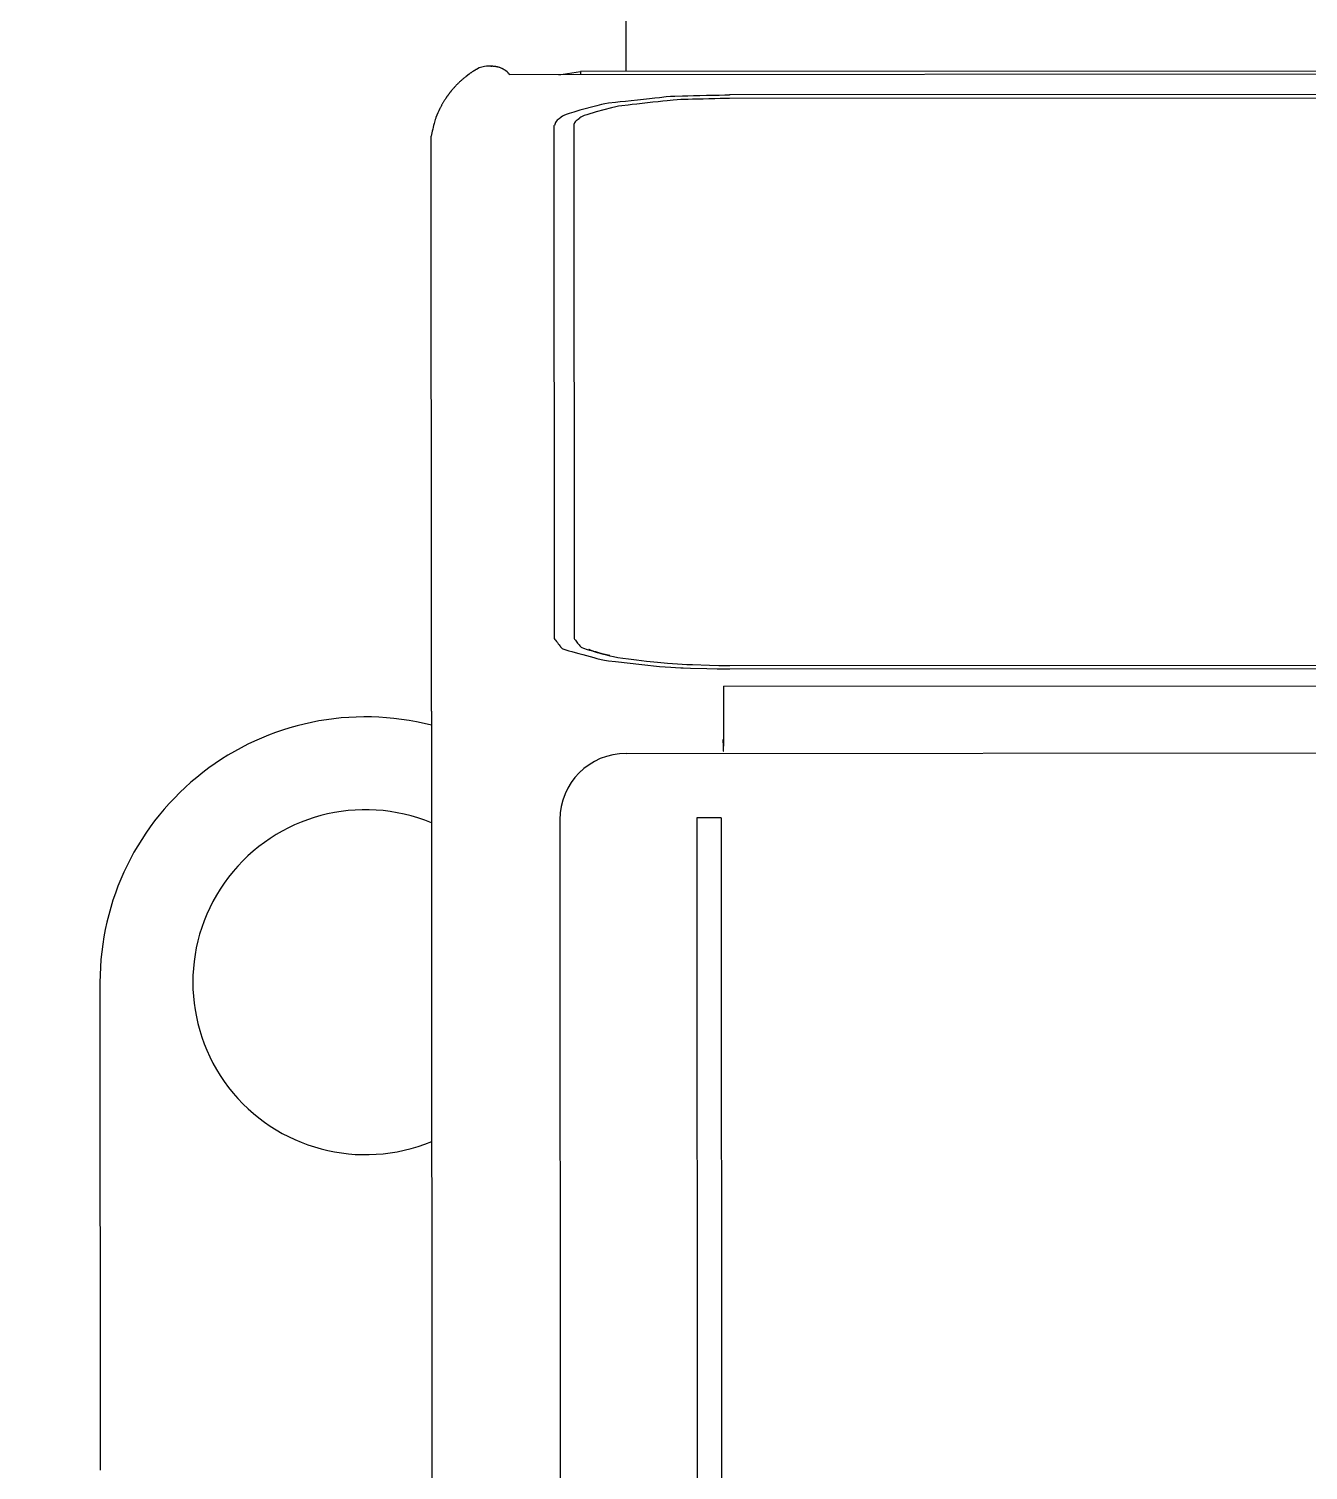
# Model space of a CAD drawing. Header units: millimetres. Extents: x -2078669 to -1085629, y -5987148 to 310365.
# Drawn here: x -1675435 to -1674857, y -651754 to -651102 of the extents above; entities that cross this region are included whole.
import ezdxf

# ---------------------------------------------------------------- set-up
doc = ezdxf.new("R2010")
doc.units = ezdxf.units.MM
doc.header["$LTSCALE"] = 500
doc.layers.add('D-BYP-STR8', color=5, linetype='Continuous', lineweight=25)
doc.layers.add('D-BYP-STRB', color=5, linetype='Continuous', lineweight=25)

msp = doc.modelspace()

# ---------------------------------------------------------------- linework, layer by layer
at = {"layer": 'D-BYP-STR8'}
msp.add_circle((-1675490.1, -653805.36), 16000, dxfattribs=at)
at = {"layer": 'D-BYP-STRB', "linetype": 'Continuous'}
for p, q in [((-1675165.66, -650784.93), (-1675165.47, -651121.23)), ((-1675237.1, -651123.05), (-1675237.69, -651123.51)), ((-1675237, -651122.98), (-1675237.1, -651123.05)), ((-1675236.92, -651122.92), (-1675237, -651122.98)), ((-1675236.31, -651122.47), (-1675236.92, -651122.92)), ((-1675236.14, -651122.35), (-1675236.31, -651122.47)), ((-1675235.96, -651122.22), (-1675236.14, -651122.35)), ((-1675235.76, -651122.08), (-1675235.96, -651122.22)), ((-1675235.56, -651121.95), (-1675235.76, -651122.08)), ((-1675235.37, -651121.81), (-1675235.56, -651121.95)), ((-1675235.19, -651121.69), (-1675235.37, -651121.81)), ((-1675235.03, -651121.58), (-1675235.19, -651121.69)), ((-1675234.89, -651121.49), (-1675235.03, -651121.58)), ((-1675234.62, -651121.31), (-1675234.89, -651121.49)), ((-1675234.61, -651121.3), (-1675234.62, -651121.31)), ((-1675234.42, -651121.18), (-1675234.61, -651121.3)), ((-1675234.32, -651121.12), (-1675234.42, -651121.18)), ((-1675234.28, -651121.09), (-1675234.32, -651121.12)), ((-1675234.24, -651121.07), (-1675234.28, -651121.09)), ((-1675234.21, -651121.04), (-1675234.24, -651121.07)), ((-1675234.17, -651121.02), (-1675234.21, -651121.04)), ((-1675234.14, -651121), (-1675234.17, -651121.02)), ((-1675234.1, -651120.98), (-1675234.14, -651121)), ((-1675234.07, -651120.96), (-1675234.1, -651120.98)), ((-1675234.03, -651120.93), (-1675234.07, -651120.96)), ((-1675233.99, -651120.91), (-1675234.03, -651120.93)), ((-1675233.95, -651120.88), (-1675233.99, -651120.91)), ((-1675233.91, -651120.86), (-1675233.95, -651120.88)), ((-1675233.87, -651120.84), (-1675233.91, -651120.86)), ((-1675233.84, -651120.81), (-1675233.87, -651120.84)), ((-1675233.8, -651120.79), (-1675233.84, -651120.81)), ((-1675233.77, -651120.77), (-1675233.8, -651120.79)), ((-1675233.74, -651120.75), (-1675233.77, -651120.77)), ((-1675233.63, -651120.69), (-1675233.74, -651120.75)), ((-1675233.62, -651120.68), (-1675233.63, -651120.69)), ((-1675233.58, -651120.65), (-1675233.62, -651120.68)), ((-1675233.51, -651120.61), (-1675233.58, -651120.65)), ((-1675233.49, -651120.6), (-1675233.51, -651120.61)), ((-1675233.48, -651120.59), (-1675233.49, -651120.6)), ((-1675233.46, -651120.58), (-1675233.48, -651120.59)), ((-1675233.45, -651120.58), (-1675233.46, -651120.58)), ((-1675233.44, -651120.57), (-1675233.45, -651120.58)), ((-1675233.42, -651120.56), (-1675233.44, -651120.57)), ((-1675233.41, -651120.55), (-1675233.42, -651120.56)), ((-1675233.39, -651120.54), (-1675233.41, -651120.55)), ((-1675233.38, -651120.53), (-1675233.39, -651120.54)), ((-1675233.36, -651120.52), (-1675233.38, -651120.53)), ((-1675233.34, -651120.51), (-1675233.36, -651120.52)), ((-1675233.33, -651120.5), (-1675233.34, -651120.51)), ((-1675233.31, -651120.49), (-1675233.33, -651120.5)), ((-1675233.3, -651120.48), (-1675233.31, -651120.49)), ((-1675233.29, -651120.48), (-1675233.3, -651120.48)), ((-1675233.27, -651120.47), (-1675233.29, -651120.48)), ((-1675233.23, -651120.44), (-1675233.27, -651120.47)), ((-1675233.22, -651120.44), (-1675233.23, -651120.44)), ((-1675233.23, -651120.44), (-1675233.23, -651120.44)), ((-1675233.21, -651120.43), (-1675233.22, -651120.44)), ((-1675233.22, -651120.44), (-1675233.22, -651120.44)), ((-1675233.2, -651120.43), (-1675233.21, -651120.43)), ((-1675233.21, -651120.43), (-1675233.21, -651120.43)), ((-1675233.19, -651120.42), (-1675233.2, -651120.43)), ((-1675233.18, -651120.41), (-1675233.19, -651120.42)), ((-1675233.19, -651120.42), (-1675233.19, -651120.42)), ((-1675233.17, -651120.41), (-1675233.18, -651120.41)), ((-1675233.13, -651120.39), (-1675233.17, -651120.41)), ((-1675233.12, -651120.38), (-1675233.13, -651120.38)), ((-1675233.13, -651120.38), (-1675233.13, -651120.39)), ((-1675233.11, -651120.37), (-1675233.12, -651120.38)), ((-1675233.12, -651120.38), (-1675233.12, -651120.38)), ((-1675233.1, -651120.37), (-1675233.11, -651120.37)), ((-1675233.09, -651120.36), (-1675233.1, -651120.36)), ((-1675233.1, -651120.36), (-1675233.1, -651120.37)), ((-1675233.07, -651120.35), (-1675233.09, -651120.36)), ((-1675233.09, -651120.36), (-1675233.09, -651120.36)), ((-1675233.06, -651120.35), (-1675233.07, -651120.35)), ((-1675233.07, -651120.35), (-1675233.07, -651120.35)), ((-1675233.07, -651120.35), (-1675233.07, -651120.35)), ((-1675233.07, -651120.35), (-1675233.07, -651120.35)), ((-1675233.05, -651120.34), (-1675233.06, -651120.34)), ((-1675233.06, -651120.34), (-1675233.06, -651120.34)), ((-1675233.06, -651120.34), (-1675233.06, -651120.34)), ((-1675233.06, -651120.34), (-1675233.06, -651120.35)), ((-1675233.04, -651120.33), (-1675233.05, -651120.33)), ((-1675233.05, -651120.33), (-1675233.05, -651120.34)), ((-1675233.05, -651120.34), (-1675233.05, -651120.34)), ((-1675233.03, -651120.33), (-1675233.04, -651120.33)), ((-1675233.04, -651120.33), (-1675233.04, -651120.33)), ((-1675233.02, -651120.32), (-1675233.03, -651120.32)), ((-1675233.03, -651120.32), (-1675233.03, -651120.33)), ((-1675233.01, -651120.31), (-1675233.02, -651120.32)), ((-1675233.02, -651120.32), (-1675233.02, -651120.32)), ((-1675231.72, -651119.69), (-1675233.01, -651120.31)), ((-1675230.58, -651119.29), (-1675231.72, -651119.69)), ((-1675229.39, -651119.05), (-1675230.58, -651119.29)), ((-1675227.94, -651118.93), (-1675229.39, -651119.05)), ((-1675226.47, -651118.93), (-1675228.42, -651118.93)), ((-1675226.45, -651118.93), (-1675226.47, -651118.93)), ((-1675226.47, -651119.03), (-1675226.47, -651118.93)), ((-1675226.46, -651119.03), (-1675226.47, -651119.03)), ((-1675226.44, -651119.03), (-1675226.46, -651119.03)), ((-1675226.42, -651118.93), (-1675226.45, -651118.93)), ((-1675226.42, -651119.03), (-1675226.44, -651119.03)), ((-1675226.39, -651118.93), (-1675226.42, -651118.93)), ((-1675226.4, -651119.03), (-1675226.42, -651119.03)), ((-1675226.37, -651119.03), (-1675226.4, -651119.03)), ((-1675226.35, -651118.93), (-1675226.39, -651118.93)), ((-1675226.35, -651119.03), (-1675226.37, -651119.03)), ((-1675226.32, -651118.93), (-1675226.35, -651118.93)), ((-1675226.32, -651119.03), (-1675226.35, -651119.03)), ((-1675226.28, -651118.93), (-1675226.32, -651118.93)), ((-1675226.3, -651119.03), (-1675226.32, -651119.03)), ((-1675226.27, -651119.03), (-1675226.3, -651119.03)), ((-1675226.25, -651118.93), (-1675226.28, -651118.93)), ((-1675226.24, -651119.03), (-1675226.27, -651119.03)), ((-1675226.22, -651118.93), (-1675226.25, -651118.93)), ((-1675226.22, -651119.03), (-1675226.24, -651119.03)), ((-1675226.19, -651118.93), (-1675226.22, -651118.93)), ((-1675226.19, -651119.03), (-1675226.22, -651119.03)), ((-1675226.17, -651118.93), (-1675226.19, -651118.93)), ((-1675226.17, -651119.03), (-1675226.19, -651119.03)), ((-1675226.16, -651118.94), (-1675226.17, -651118.93)), ((-1675226.15, -651119.03), (-1675226.17, -651119.03)), ((-1675226.14, -651118.94), (-1675226.16, -651118.94)), ((-1675226.13, -651119.03), (-1675226.15, -651119.03)), ((-1675226.13, -651118.94), (-1675226.14, -651118.94)), ((-1675226.12, -651118.94), (-1675226.13, -651118.94)), ((-1675226.12, -651119.03), (-1675226.13, -651119.03)), ((-1675226.11, -651118.94), (-1675226.12, -651118.94)), ((-1675226.1, -651118.94), (-1675226.11, -651118.94)), ((-1675226.11, -651118.94), (-1675226.11, -651118.94)), ((-1675226.09, -651118.94), (-1675226.1, -651118.94)), ((-1675226.08, -651118.94), (-1675226.09, -651118.94)), ((-1675226.09, -651118.94), (-1675226.09, -651118.94)), ((-1675226.07, -651118.94), (-1675226.08, -651118.94)), ((-1675226.08, -651118.94), (-1675226.08, -651118.94)), ((-1675226.06, -651118.94), (-1675226.07, -651118.94)), ((-1675226.05, -651118.94), (-1675226.06, -651118.94)), ((-1675226.02, -651118.93), (-1675226.05, -651118.94)), ((-1675225.91, -651118.93), (-1675226.02, -651118.93)), ((-1675225.88, -651118.93), (-1675225.91, -651118.93)), ((-1675225.85, -651118.93), (-1675225.88, -651118.93)), ((-1675225.83, -651118.93), (-1675225.85, -651118.93)), ((-1675225.8, -651118.93), (-1675225.83, -651118.93)), ((-1675225.77, -651118.93), (-1675225.8, -651118.93)), ((-1675225.74, -651118.93), (-1675225.77, -651118.93)), ((-1675225.71, -651118.93), (-1675225.74, -651118.93)), ((-1675225.69, -651118.93), (-1675225.71, -651118.93)), ((-1675225.67, -651118.93), (-1675225.69, -651118.93)), ((-1675225.64, -651118.93), (-1675225.67, -651118.93)), ((-1675225.62, -651118.93), (-1675225.64, -651118.93)), ((-1675225.6, -651118.93), (-1675225.62, -651118.93)), ((-1675225.58, -651118.93), (-1675225.6, -651118.93)), ((-1675225.56, -651118.94), (-1675225.58, -651118.93)), ((-1675225.54, -651118.94), (-1675225.56, -651118.94)), ((-1675225.51, -651118.94), (-1675225.54, -651118.94)), ((-1675225.45, -651118.94), (-1675225.51, -651118.94)), ((-1675225.37, -651118.94), (-1675225.45, -651118.94)), ((-1675225.3, -651118.94), (-1675225.37, -651118.94)), ((-1675225.37, -651118.94), (-1675225.37, -651118.94)), ((-1675225.21, -651118.95), (-1675225.3, -651118.94)), ((-1675224.74, -651118.99), (-1675225.21, -651118.95)), ((-1675224.7, -651118.99), (-1675224.74, -651118.99)), ((-1675224.18, -651119.07), (-1675224.7, -651118.99)), ((-1675224.05, -651119.09), (-1675224.18, -651119.07)), ((-1675223.91, -651119.12), (-1675224.05, -651119.09)), ((-1675223.76, -651119.16), (-1675223.91, -651119.12)), ((-1675223.6, -651119.19), (-1675223.76, -651119.16)), ((-1675223.45, -651119.23), (-1675223.6, -651119.19)), ((-1675223.3, -651119.26), (-1675223.45, -651119.23)), ((-1675223.16, -651119.3), (-1675223.3, -651119.26)), ((-1675223.04, -651119.32), (-1675223.16, -651119.3)), ((-1675222.5, -651119.5), (-1675223.04, -651119.32)), ((-1675222.48, -651119.5), (-1675222.5, -651119.5)), ((-1675222.43, -651119.53), (-1675222.48, -651119.5)), ((-1675221.57, -651119.87), (-1675222.43, -651119.53)), ((-1675221.47, -651119.92), (-1675221.57, -651119.87)), ((-1675221.38, -651119.96), (-1675221.47, -651119.92)), ((-1675221.29, -651120), (-1675221.38, -651119.96)), ((-1675221.21, -651120.04), (-1675221.29, -651120)), ((-1675221.13, -651120.09), (-1675221.21, -651120.04)), ((-1675221.05, -651120.13), (-1675221.13, -651120.09)), ((-1675220.97, -651120.18), (-1675221.05, -651120.13)), ((-1675220.88, -651120.23), (-1675220.97, -651120.18)), ((-1675220.79, -651120.29), (-1675220.88, -651120.23)), ((-1675220.69, -651120.35), (-1675220.79, -651120.29)), ((-1675220.58, -651120.41), (-1675220.69, -651120.35)), ((-1675220.48, -651120.47), (-1675220.58, -651120.41)), ((-1675220.38, -651120.53), (-1675220.48, -651120.47)), ((-1675220.29, -651120.59), (-1675220.38, -651120.53)), ((-1675220.2, -651120.65), (-1675220.29, -651120.59)), ((-1675220.13, -651120.7), (-1675220.2, -651120.65)), ((-1675219.75, -651120.97), (-1675220.13, -651120.7)), ((-1675219.74, -651120.98), (-1675219.75, -651120.97)), ((-1675219.75, -651120.97), (-1675219.75, -651120.97)), ((-1675219.16, -651121.45), (-1675219.74, -651120.98)), ((-1675218.67, -651121.92), (-1675219.16, -651121.45)), ((-1675218.63, -651121.96), (-1675218.67, -651121.92)), ((-1675218.61, -651121.98), (-1675218.63, -651121.96)), ((-1675218.26, -651122.37), (-1675218.61, -651121.98)), ((-1675218.23, -651122.41), (-1675218.26, -651122.37)), ((-1675218.19, -651122.45), (-1675218.23, -651122.41)), ((-1675218.16, -651122.49), (-1675218.19, -651122.45)), ((-1675218.12, -651122.54), (-1675218.16, -651122.49)), ((-1675218.09, -651122.58), (-1675218.12, -651122.54)), ((-1675218.05, -651122.63), (-1675218.09, -651122.58)), ((-1675218.01, -651122.68), (-1675218.05, -651122.63)), ((-1675217.97, -651122.73), (-1675218.01, -651122.68)), ((-1674428.63, -651122.29), (-1675217.98, -651122.73)), ((-1675195.8, -651122.72), (-1675185.97, -651121.24)), ((-1674428.2, -651120.82), (-1675185.97, -651121.24)), ((-1675185.97, -651121.24), (-1675185.97, -651122.71)), ((-1675244.13, -651129.77), (-1675244.26, -651129.92)), ((-1675243.99, -651129.6), (-1675244.13, -651129.77)), ((-1675243.84, -651129.42), (-1675243.99, -651129.6)), ((-1675243.67, -651129.23), (-1675243.84, -651129.42)), ((-1675243.5, -651129.03), (-1675243.67, -651129.23)), ((-1675243.31, -651128.82), (-1675243.5, -651129.03)), ((-1675243.12, -651128.6), (-1675243.31, -651128.82)), ((-1675242.92, -651128.38), (-1675243.12, -651128.6)), ((-1675242.72, -651128.16), (-1675242.92, -651128.38)), ((-1675242.52, -651127.94), (-1675242.72, -651128.16)), ((-1675242.33, -651127.73), (-1675242.52, -651127.94)), ((-1675242.13, -651127.53), (-1675242.33, -651127.73)), ((-1675241.94, -651127.33), (-1675242.13, -651127.53)), ((-1675241.74, -651127.13), (-1675241.94, -651127.33)), ((-1675241.55, -651126.94), (-1675241.74, -651127.13)), ((-1675241.36, -651126.75), (-1675241.55, -651126.94)), ((-1675241.17, -651126.56), (-1675241.36, -651126.75)), ((-1675240.98, -651126.37), (-1675241.17, -651126.56)), ((-1675240.79, -651126.19), (-1675240.98, -651126.37)), ((-1675240.6, -651126.01), (-1675240.79, -651126.19)), ((-1675240.4, -651125.82), (-1675240.6, -651126.01)), ((-1675240.2, -651125.64), (-1675240.4, -651125.82)), ((-1675240, -651125.46), (-1675240.2, -651125.64)), ((-1675239.8, -651125.27), (-1675240, -651125.46)), ((-1675239.58, -651125.08), (-1675239.8, -651125.27)), ((-1675239.37, -651124.89), (-1675239.58, -651125.08)), ((-1675239.14, -651124.7), (-1675239.37, -651124.89)), ((-1675238.91, -651124.51), (-1675239.14, -651124.7)), ((-1675238.68, -651124.32), (-1675238.91, -651124.51)), ((-1675238.46, -651124.13), (-1675238.68, -651124.32)), ((-1675238.24, -651123.95), (-1675238.46, -651124.13)), ((-1675238.04, -651123.79), (-1675238.24, -651123.95)), ((-1675237.86, -651123.64), (-1675238.04, -651123.79)), ((-1675237.69, -651123.51), (-1675237.86, -651123.64)), ((-1675248.58, -651136.26), (-1675248.72, -651136.52)), ((-1675248.44, -651136), (-1675248.58, -651136.26)), ((-1675248.29, -651135.74), (-1675248.44, -651136)), ((-1675248.13, -651135.48), (-1675248.29, -651135.74)), ((-1675247.98, -651135.22), (-1675248.13, -651135.48)), ((-1675247.83, -651134.97), (-1675247.98, -651135.22)), ((-1675247.68, -651134.72), (-1675247.83, -651134.97)), ((-1675247.53, -651134.49), (-1675247.68, -651134.72)), ((-1675247.4, -651134.27), (-1675247.53, -651134.49)), ((-1675247.27, -651134.06), (-1675247.4, -651134.27)), ((-1675247.15, -651133.88), (-1675247.27, -651134.06)), ((-1675247.05, -651133.71), (-1675247.15, -651133.88)), ((-1675246.95, -651133.56), (-1675247.05, -651133.71)), ((-1675246.86, -651133.42), (-1675246.95, -651133.56)), ((-1675246.77, -651133.29), (-1675246.86, -651133.42)), ((-1675246.68, -651133.16), (-1675246.77, -651133.29)), ((-1675246.59, -651133.04), (-1675246.68, -651133.16)), ((-1675246.51, -651132.91), (-1675246.59, -651133.04)), ((-1675246.41, -651132.78), (-1675246.51, -651132.91)), ((-1675246.32, -651132.64), (-1675246.41, -651132.78)), ((-1675246.22, -651132.5), (-1675246.32, -651132.64)), ((-1675246.12, -651132.36), (-1675246.22, -651132.5)), ((-1675246.02, -651132.21), (-1675246.12, -651132.36)), ((-1675245.92, -651132.07), (-1675246.02, -651132.21)), ((-1675245.81, -651131.92), (-1675245.92, -651132.07)), ((-1675245.7, -651131.78), (-1675245.81, -651131.92)), ((-1675245.6, -651131.63), (-1675245.7, -651131.78)), ((-1675245.49, -651131.49), (-1675245.6, -651131.63)), ((-1675245.38, -651131.35), (-1675245.49, -651131.49)), ((-1675245.27, -651131.21), (-1675245.38, -651131.35)), ((-1675245.17, -651131.07), (-1675245.27, -651131.21)), ((-1675245.07, -651130.93), (-1675245.17, -651131.07)), ((-1675244.96, -651130.8), (-1675245.07, -651130.93)), ((-1675244.87, -651130.68), (-1675244.96, -651130.8)), ((-1675244.77, -651130.55), (-1675244.87, -651130.68)), ((-1675244.67, -651130.43), (-1675244.77, -651130.55)), ((-1675244.58, -651130.31), (-1675244.67, -651130.43)), ((-1675244.48, -651130.19), (-1675244.58, -651130.31)), ((-1675244.37, -651130.06), (-1675244.48, -651130.19)), ((-1675244.26, -651129.92), (-1675244.37, -651130.06)), ((-1675176.37, -651136.21), (-1675178.52, -651136.76)), ((-1675174.93, -651135.92), (-1675176.37, -651136.21)), ((-1675173.19, -651135.66), (-1675174.93, -651135.92)), ((-1675170.1, -651135.29), (-1675173.19, -651135.66)), ((-1675168.01, -651135.06), (-1675170.1, -651135.29)), ((-1675165.59, -651134.79), (-1675168.01, -651135.06)), ((-1675162.95, -651134.5), (-1675165.59, -651134.79)), ((-1675162.57, -651136.23), (-1675164.43, -651136.44)), ((-1675160.19, -651134.2), (-1675162.95, -651134.5)), ((-1675160.42, -651135.99), (-1675162.57, -651136.23)), ((-1675158.06, -651135.73), (-1675160.42, -651135.99)), ((-1675157.43, -651133.89), (-1675160.19, -651134.2)), ((-1675155.61, -651135.46), (-1675158.06, -651135.73)), ((-1675154.78, -651133.61), (-1675157.43, -651133.89)), ((-1675153.15, -651135.19), (-1675155.61, -651135.46)), ((-1675152.36, -651133.34), (-1675154.78, -651133.61)), ((-1675150.79, -651134.93), (-1675153.15, -651135.19)), ((-1675150.27, -651133.12), (-1675152.36, -651133.34)), ((-1675148.64, -651134.7), (-1675150.79, -651134.93)), ((-1675147.14, -651132.8), (-1675150.27, -651133.12)), ((-1675146.77, -651134.5), (-1675148.64, -651134.7)), ((-1675145.18, -651132.64), (-1675147.14, -651132.8)), ((-1675143.99, -651134.21), (-1675146.77, -651134.5)), ((-1675143.22, -651132.55), (-1675145.18, -651132.64)), ((-1675142.25, -651134.07), (-1675143.99, -651134.21)), ((-1675139.81, -651132.46), (-1675143.22, -651132.55)), ((-1675140.5, -651133.99), (-1675142.25, -651134.07)), ((-1675137.47, -651133.91), (-1675140.5, -651133.99)), ((-1675139.59, -651132.46), (-1675139.81, -651132.46)), ((-1675137.35, -651132.4), (-1675139.59, -651132.46)), ((-1675137.27, -651133.91), (-1675137.47, -651133.91)), ((-1675134.76, -651132.34), (-1675137.35, -651132.4)), ((-1675135.28, -651133.86), (-1675137.27, -651133.91)), ((-1675132.97, -651133.81), (-1675135.28, -651133.86)), ((-1675131.92, -651132.27), (-1675134.76, -651132.34)), ((-1675130.44, -651133.74), (-1675132.97, -651133.81)), ((-1675128.98, -651132.2), (-1675131.92, -651132.27)), ((-1675127.82, -651133.68), (-1675130.44, -651133.74)), ((-1675126.04, -651132.13), (-1675128.98, -651132.2)), ((-1675125.2, -651133.62), (-1675127.82, -651133.68)), ((-1675123.22, -651132.06), (-1675126.04, -651132.13)), ((-1675122.7, -651133.56), (-1675125.2, -651133.62)), ((-1675120.66, -651132), (-1675123.22, -651132.06)), ((-1675120.42, -651133.5), (-1675122.7, -651133.56)), ((-1675118.47, -651131.95), (-1675120.66, -651132)), ((-1675118.47, -651133.45), (-1675120.42, -651133.5)), ((-1674448.47, -651131.52), (-1675118.47, -651131.89)), ((-1675118.47, -651131.89), (-1675118.47, -651131.95)), ((-1674448.47, -651133.08), (-1675118.47, -651133.46)), ((-1675251.38, -651142.32), (-1675251.66, -651143.01)), ((-1675251.28, -651142.11), (-1675251.38, -651142.32)), ((-1675250.85, -651141.05), (-1675251.28, -651142.11)), ((-1675250.45, -651140.04), (-1675250.85, -651141.05)), ((-1675250.03, -651139.08), (-1675250.45, -651140.04)), ((-1675249.5, -651138), (-1675250.03, -651139.08)), ((-1675249.38, -651137.76), (-1675249.5, -651138)), ((-1675249.25, -651137.51), (-1675249.38, -651137.76)), ((-1675249.12, -651137.27), (-1675249.25, -651137.51)), ((-1675248.99, -651137.02), (-1675249.12, -651137.27)), ((-1675248.86, -651136.77), (-1675248.99, -651137.02)), ((-1675248.72, -651136.52), (-1675248.86, -651136.77)), ((-1675195.51, -651142.63), (-1675196.42, -651143.36)), ((-1675194.79, -651142.06), (-1675195.51, -651142.63)), ((-1675194.6, -651141.88), (-1675194.79, -651142.06)), ((-1675194.09, -651141.46), (-1675194.6, -651141.88)), ((-1675193.43, -651141.1), (-1675194.09, -651141.46)), ((-1675192.42, -651140.68), (-1675193.43, -651141.1)), ((-1675191, -651140.21), (-1675192.42, -651140.68)), ((-1675188.99, -651139.6), (-1675191, -651140.21)), ((-1675186.27, -651138.83), (-1675188.99, -651139.6)), ((-1675186.41, -651142.46), (-1675187.04, -651142.96)), ((-1675186.24, -651142.3), (-1675186.41, -651142.46)), ((-1675178.52, -651136.76), (-1675186.27, -651138.83)), ((-1675185.78, -651141.92), (-1675186.24, -651142.3)), ((-1675185.19, -651141.6), (-1675185.78, -651141.92)), ((-1675184.29, -651141.23), (-1675185.19, -651141.6)), ((-1675183.03, -651140.81), (-1675184.29, -651141.23)), ((-1675178.82, -651139.59), (-1675183.03, -651140.81)), ((-1675171.92, -651137.74), (-1675178.82, -651139.59)), ((-1675170, -651137.25), (-1675171.92, -651137.74)), ((-1675168.73, -651136.99), (-1675170, -651137.25)), ((-1675167.17, -651136.76), (-1675168.73, -651136.99)), ((-1675164.43, -651136.44), (-1675167.17, -651136.76)), ((-1675253.14, -651149.05), (-1675253.31, -651149.81)), ((-1675252.95, -651148.21), (-1675253.14, -651149.05)), ((-1675252.75, -651147.34), (-1675252.95, -651148.21)), ((-1675252.54, -651146.47), (-1675252.75, -651147.34)), ((-1675252.35, -651145.63), (-1675252.54, -651146.47)), ((-1675252.16, -651144.86), (-1675252.35, -651145.63)), ((-1675252, -651144.2), (-1675252.16, -651144.86)), ((-1675251.66, -651143.01), (-1675252, -651144.2)), ((-1675197.96, -651145.72), (-1675197.66, -651145.72)), ((-1675197.96, -651145.72), (-1675197.83, -651377.74)), ((-1675197.58, -651145.19), (-1675197.66, -651145.72)), ((-1675197.44, -651144.73), (-1675197.58, -651145.19)), ((-1675197.24, -651144.3), (-1675197.44, -651144.73)), ((-1675196.97, -651143.92), (-1675197.24, -651144.3)), ((-1675196.42, -651143.36), (-1675196.97, -651143.92)), ((-1675188.89, -651145.25), (-1675188.96, -651145.72)), ((-1675188.96, -651145.72), (-1675188.83, -651377.73)), ((-1675188.76, -651144.84), (-1675188.89, -651145.25)), ((-1675188.58, -651144.46), (-1675188.76, -651144.84)), ((-1675188.35, -651144.11), (-1675188.58, -651144.46)), ((-1675187.86, -651143.61), (-1675188.35, -651144.11)), ((-1675187.04, -651142.96), (-1675187.86, -651143.61)), ((-1675253.31, -651149.81), (-1675253.46, -651150.46)), ((-1675253.46, -651152.15), (-1675253.46, -651150.46)), ((-1675253.32, -651386.9), (-1675253.46, -651152.15)), ((-1675197.83, -651377.74), (-1675197.53, -651378.12)), ((-1675197.53, -651378.12), (-1675197.18, -651378.56)), ((-1675197.18, -651378.56), (-1675196.79, -651379.05)), ((-1675196.79, -651379.05), (-1675196.39, -651379.56)), ((-1675196.39, -651379.56), (-1675195.99, -651380.08)), ((-1675195.99, -651380.08), (-1675195.6, -651380.57)), ((-1675195.6, -651380.57), (-1675195.25, -651381.02)), ((-1675195.25, -651381.02), (-1675194.95, -651381.41)), ((-1675194.95, -651381.41), (-1675194.92, -651381.45)), ((-1675194.92, -651381.45), (-1675194.41, -651382.04)), ((-1675194.41, -651382.04), (-1675194.18, -651382.22)), ((-1675194.18, -651382.22), (-1675193.89, -651382.38)), ((-1675193.89, -651382.38), (-1675192.98, -651382.72)), ((-1675192.98, -651382.72), (-1675191.14, -651383.27)), ((-1675191.14, -651383.27), (-1675189.84, -651383.63)), ((-1675189.84, -651383.63), (-1675188.33, -651384.05)), ((-1675188.83, -651377.73), (-1675188.57, -651378.07)), ((-1675188.57, -651378.07), (-1675188.26, -651378.46)), ((-1675188.33, -651384.05), (-1675186.67, -651384.51)), ((-1675188.26, -651378.46), (-1675187.93, -651378.9)), ((-1675187.93, -651378.9), (-1675187.57, -651379.35)), ((-1675187.57, -651379.35), (-1675187.22, -651379.8)), ((-1675187.22, -651379.8), (-1675186.87, -651380.24)), ((-1675186.87, -651380.24), (-1675186.55, -651380.64)), ((-1675186.55, -651380.64), (-1675186.28, -651380.99)), ((-1675186.28, -651380.99), (-1675185.78, -651381.53)), ((-1675185.78, -651381.53), (-1675185.56, -651381.7)), ((-1675185.56, -651381.7), (-1675185.29, -651381.85)), ((-1675185.29, -651381.85), (-1675184.5, -651382.16)), ((-1675184.5, -651382.16), (-1675182.89, -651382.64)), ((-1675182.89, -651382.64), (-1675181.82, -651382.94)), ((-1675182.15, -651382.7), (-1675182.16, -651382.7)), ((-1675182.14, -651382.71), (-1675182.15, -651382.7)), ((-1675182.11, -651382.73), (-1675182.14, -651382.71)), ((-1675182.08, -651382.74), (-1675182.11, -651382.73)), ((-1675182.05, -651382.76), (-1675182.08, -651382.74)), ((-1675182, -651382.79), (-1675182.05, -651382.76)), ((-1675181.93, -651382.82), (-1675182, -651382.79)), ((-1675181.86, -651382.85), (-1675181.93, -651382.82)), ((-1675181.77, -651382.89), (-1675181.86, -651382.85)), ((-1675181.82, -651382.94), (-1675180.56, -651383.3)), ((-1675181.66, -651382.94), (-1675181.77, -651382.89)), ((-1675181.54, -651382.99), (-1675181.66, -651382.94)), ((-1675181.41, -651383.05), (-1675181.54, -651382.99)), ((-1675181.27, -651383.11), (-1675181.41, -651383.05)), ((-1675181.12, -651383.17), (-1675181.27, -651383.11)), ((-1675180.95, -651383.24), (-1675181.12, -651383.17)), ((-1675180.78, -651383.3), (-1675180.95, -651383.24)), ((-1675180.61, -651383.37), (-1675180.78, -651383.3)), ((-1675180.42, -651383.44), (-1675180.61, -651383.37)), ((-1675180.56, -651383.3), (-1675179.2, -651383.68)), ((-1675180.23, -651383.51), (-1675180.42, -651383.44)), ((-1675180.04, -651383.57), (-1675180.23, -651383.51)), ((-1675179.83, -651383.64), (-1675180.04, -651383.57)), ((-1675179.62, -651383.71), (-1675179.83, -651383.64)), ((-1675179.4, -651383.79), (-1675179.62, -651383.71)), ((-1675179.17, -651383.86), (-1675179.4, -651383.79)), ((-1675179.2, -651383.68), (-1675177.77, -651384.08)), ((-1675178.94, -651383.93), (-1675179.17, -651383.86)), ((-1675178.7, -651384), (-1675178.94, -651383.93)), ((-1675178.46, -651384.08), (-1675178.7, -651384)), ((-1675178.21, -651384.15), (-1675178.46, -651384.08)), ((-1675177.77, -651384.08), (-1675176.35, -651384.48)), ((-1675253.31, -651410.67), (-1675253.32, -651386.9)), ((-1675186.67, -651384.51), (-1675184.94, -651384.99)), ((-1675184.94, -651384.99), (-1675183.19, -651385.47)), ((-1675183.19, -651385.47), (-1675181.51, -651385.93)), ((-1675181.51, -651385.93), (-1675179.96, -651386.35)), ((-1675179.96, -651386.35), (-1675178.61, -651386.71)), ((-1675178.61, -651386.71), (-1675176.51, -651387.25)), ((-1675177.97, -651384.22), (-1675178.21, -651384.15)), ((-1675177.72, -651384.29), (-1675177.97, -651384.22)), ((-1675177.48, -651384.36), (-1675177.72, -651384.29)), ((-1675177.25, -651384.42), (-1675177.48, -651384.36)), ((-1675177.02, -651384.48), (-1675177.25, -651384.42)), ((-1675176.8, -651384.54), (-1675177.02, -651384.48)), ((-1675176.59, -651384.6), (-1675176.8, -651384.54)), ((-1675176.38, -651384.65), (-1675176.59, -651384.6)), ((-1675176.51, -651387.25), (-1675175.03, -651387.55)), ((-1675176.19, -651384.7), (-1675176.38, -651384.65)), ((-1675176.35, -651384.48), (-1675174.99, -651384.86)), ((-1675176, -651384.75), (-1675176.19, -651384.7)), ((-1675175.82, -651384.79), (-1675176, -651384.75)), ((-1675175.65, -651384.83), (-1675175.82, -651384.79)), ((-1675175.49, -651384.87), (-1675175.65, -651384.83)), ((-1675175.35, -651384.91), (-1675175.49, -651384.87)), ((-1675175.21, -651384.94), (-1675175.35, -651384.91)), ((-1675175.08, -651384.97), (-1675175.21, -651384.94)), ((-1675174.96, -651385), (-1675175.08, -651384.97)), ((-1675175.03, -651387.55), (-1675173.33, -651387.8)), ((-1675174.99, -651384.86), (-1675173.75, -651385.21)), ((-1675174.84, -651385.03), (-1675174.96, -651385)), ((-1675174.74, -651385.05), (-1675174.84, -651385.03)), ((-1675174.65, -651385.07), (-1675174.74, -651385.05)), ((-1675174.56, -651385.09), (-1675174.65, -651385.07)), ((-1675174.49, -651385.11), (-1675174.56, -651385.09)), ((-1675174.42, -651385.13), (-1675174.49, -651385.11)), ((-1675174.35, -651385.14), (-1675174.42, -651385.13)), ((-1675174.29, -651385.16), (-1675174.35, -651385.14)), ((-1675174.23, -651385.17), (-1675174.29, -651385.16)), ((-1675174.18, -651385.18), (-1675174.23, -651385.17)), ((-1675174.13, -651385.19), (-1675174.18, -651385.18)), ((-1675174.07, -651385.2), (-1675174.13, -651385.19)), ((-1675174.02, -651385.22), (-1675174.07, -651385.2)), ((-1675173.97, -651385.23), (-1675174.02, -651385.22)), ((-1675173.92, -651385.24), (-1675173.97, -651385.23)), ((-1675173.86, -651385.25), (-1675173.92, -651385.24)), ((-1675173.81, -651385.26), (-1675173.86, -651385.25)), ((-1675173.75, -651385.28), (-1675173.81, -651385.26)), ((-1675173.75, -651385.21), (-1675172.69, -651385.51)), ((-1675173.69, -651385.29), (-1675173.75, -651385.28)), ((-1675173.63, -651385.3), (-1675173.69, -651385.29)), ((-1675173.57, -651385.32), (-1675173.63, -651385.3)), ((-1675173.51, -651385.33), (-1675173.57, -651385.32)), ((-1675173.45, -651385.34), (-1675173.51, -651385.33)), ((-1675173.4, -651385.35), (-1675173.45, -651385.34)), ((-1675173.34, -651385.37), (-1675173.4, -651385.35)), ((-1675173.3, -651385.38), (-1675173.34, -651385.37)), ((-1675173.33, -651387.8), (-1675170.15, -651388.17)), ((-1675173.25, -651385.39), (-1675173.3, -651385.38)), ((-1675173.08, -651385.42), (-1675173.25, -651385.39)), ((-1675173.07, -651385.42), (-1675173.08, -651385.42)), ((-1675172.99, -651385.44), (-1675173.07, -651385.42)), ((-1675172.89, -651385.46), (-1675172.99, -651385.44)), ((-1675172.83, -651385.48), (-1675172.89, -651385.46)), ((-1675172.82, -651385.48), (-1675172.83, -651385.48)), ((-1675172.79, -651385.48), (-1675172.82, -651385.48)), ((-1675172.75, -651385.49), (-1675172.79, -651385.48)), ((-1675172.73, -651385.5), (-1675172.75, -651385.49)), ((-1675172.72, -651385.5), (-1675172.73, -651385.5)), ((-1675172.71, -651385.5), (-1675172.72, -651385.5)), ((-1675172.72, -651385.5), (-1675172.72, -651385.5)), ((-1675172.7, -651385.5), (-1675172.71, -651385.5)), ((-1675172.71, -651385.5), (-1675172.71, -651385.5)), ((-1675172.69, -651385.5), (-1675172.7, -651385.5)), ((-1675172.7, -651385.5), (-1675172.7, -651385.5)), ((-1675172.7, -651385.5), (-1675172.7, -651385.5)), ((-1675172.69, -651385.51), (-1675172.69, -651385.5)), ((-1675172.69, -651385.51), (-1675170.93, -651385.9)), ((-1675170.93, -651385.9), (-1675169.01, -651386.26)), ((-1675170.15, -651388.17), (-1675158.18, -651389.52)), ((-1675169.01, -651386.26), (-1675166.79, -651386.63)), ((-1675166.79, -651386.63), (-1675164.29, -651386.99)), ((-1675164.29, -651386.99), (-1675160.57, -651387.45)), ((-1675160.57, -651387.45), (-1675156.06, -651387.97)), ((-1675158.18, -651389.52), (-1675150.25, -651390.33)), ((-1675156.06, -651387.97), (-1675151.14, -651388.48)), ((-1675151.14, -651388.48), (-1675146.63, -651388.9)), ((-1675150.25, -651390.33), (-1675145.1, -651390.75)), ((-1675146.63, -651388.9), (-1675142.01, -651389.26)), ((-1675142.01, -651389.26), (-1675137.78, -651389.46)), ((-1675137.78, -651389.46), (-1675137.12, -651389.48)), ((-1675137.12, -651389.48), (-1675135.2, -651389.56)), ((-1675135.2, -651389.56), (-1675127.59, -651389.82)), ((-1675127.59, -651389.82), (-1675123.42, -651389.88)), ((-1675123.42, -651389.88), (-1675118.32, -651389.92)), ((-1675118.32, -651389.92), (-1674448.32, -651389.54)), ((-1675145.1, -651390.75), (-1675143, -651390.87)), ((-1675143, -651390.87), (-1675140.54, -651390.96)), ((-1675140.54, -651390.96), (-1675139.52, -651390.99)), ((-1675139.52, -651390.99), (-1675136.24, -651391.11)), ((-1675136.24, -651391.11), (-1675128.78, -651391.36)), ((-1675128.78, -651391.36), (-1675124.06, -651391.44)), ((-1675124.06, -651391.44), (-1675118.32, -651391.48)), ((-1675118.32, -651391.48), (-1674448.32, -651391.1)), ((-1675121.32, -651399.29), (-1674445.32, -651398.92)), ((-1675121.32, -651399.29), (-1675121.32, -651401.04)), ((-1675121.32, -651401.04), (-1675121.31, -651414.98)), ((-1675253.31, -651410.67), (-1675253.31, -651410.67)), ((-1675253.31, -651410.67), (-1675253.31, -651410.68)), ((-1675253.31, -651410.68), (-1675253.31, -651410.68)), ((-1675253.31, -651410.68), (-1675253.31, -651410.69)), ((-1675253.31, -651410.69), (-1675253.31, -651410.69)), ((-1675253.31, -651410.69), (-1675253.31, -651410.69)), ((-1675253.31, -651410.69), (-1675253.31, -651410.7)), ((-1675253.31, -651410.7), (-1675253.31, -651410.7)), ((-1675253.31, -651410.7), (-1675253.31, -651410.71)), ((-1675253.31, -651410.71), (-1675253.31, -651410.71)), ((-1675253.31, -651410.71), (-1675253.31, -651410.71)), ((-1675253.31, -651410.71), (-1675253.31, -651410.71)), ((-1675253.31, -651410.71), (-1675253.31, -651410.72)), ((-1675253.31, -651410.72), (-1675253.31, -651410.72)), ((-1675253.31, -651410.72), (-1675253.31, -651410.72)), ((-1675253.31, -651410.72), (-1675253.31, -651410.72)), ((-1675253.31, -651410.72), (-1675253.31, -651410.72)), ((-1675253.31, -651410.72), (-1675253.31, -651410.72)), ((-1675253.31, -651410.72), (-1675253.31, -651410.72)), ((-1675253.31, -651410.72), (-1675253.31, -651410.73)), ((-1675253.31, -651410.73), (-1675253.31, -651410.73)), ((-1675253.31, -651410.73), (-1675253.31, -651410.73)), ((-1675253.31, -651410.73), (-1675253.31, -651410.73)), ((-1675253.31, -651410.73), (-1675253.31, -651410.74)), ((-1675253.31, -651410.74), (-1675253.31, -651410.74)), ((-1675253.31, -651410.74), (-1675253.31, -651410.75)), ((-1675253.31, -651410.75), (-1675253.31, -651410.75)), ((-1675253.31, -651410.75), (-1675253.31, -651410.76)), ((-1675253.31, -651410.76), (-1675253.31, -651410.76)), ((-1675253.31, -651410.76), (-1675253.31, -651410.77)), ((-1675253.31, -651410.77), (-1675253.31, -651410.77)), ((-1675253.31, -651410.77), (-1675253.31, -651410.78)), ((-1675253.31, -651410.78), (-1675253.31, -651410.79)), ((-1675253.31, -651410.79), (-1675253.31, -651410.79)), ((-1675253.31, -651410.79), (-1675253.31, -651410.8)), ((-1675253.31, -651410.8), (-1675253.31, -651410.8)), ((-1675253.31, -651410.8), (-1675253.31, -651410.81)), ((-1675253.31, -651410.81), (-1675253.31, -651410.81)), ((-1675253.31, -651410.81), (-1675253.31, -651410.82)), ((-1675253.31, -651410.82), (-1675253.31, -651410.82)), ((-1675253.31, -651410.82), (-1675253.31, -651410.83)), ((-1675253.31, -651410.83), (-1675253.31, -651410.83)), ((-1675253.31, -651410.83), (-1675253.31, -651410.84)), ((-1675253.31, -651410.84), (-1675253.31, -651410.85)), ((-1675253.31, -651410.85), (-1675253.31, -651410.85)), ((-1675253.31, -651410.85), (-1675253.31, -651410.86)), ((-1675253.31, -651410.86), (-1675253.31, -651410.86)), ((-1675253.31, -651410.86), (-1675253.31, -651410.87)), ((-1675253.31, -651410.87), (-1675253.31, -651410.87)), ((-1675253.31, -651410.87), (-1675253.31, -651410.87)), ((-1675253.31, -651410.87), (-1675253.31, -651410.88)), ((-1675253.31, -651410.88), (-1675253.31, -651410.88)), ((-1675253.31, -651410.88), (-1675253.31, -651410.89)), ((-1675253.31, -651410.89), (-1675253.31, -651410.89)), ((-1675253.31, -651410.89), (-1675253.31, -651410.9)), ((-1675253.31, -651410.9), (-1675253.31, -651410.91)), ((-1675253.31, -651410.91), (-1675253.31, -651410.92)), ((-1675253.31, -651410.92), (-1675253.31, -651410.93)), ((-1675253.31, -651410.93), (-1675253.31, -651410.94)), ((-1675253.31, -651410.94), (-1675253.31, -651410.96)), ((-1675253.31, -651410.96), (-1675253.31, -651410.97)), ((-1675253.31, -651410.97), (-1675253.31, -651410.99)), ((-1675253.31, -651410.99), (-1675253.31, -651411)), ((-1675253.31, -651411), (-1675253.31, -651411.02)), ((-1675253.31, -651411.02), (-1675253.31, -651411.03)), ((-1675253.31, -651411.03), (-1675253.31, -651411.04)), ((-1675253.31, -651411.04), (-1675253.31, -651411.06)), ((-1675253.31, -651411.06), (-1675253.31, -651411.07)), ((-1675253.31, -651411.07), (-1675253.31, -651411.08)), ((-1675253.31, -651411.08), (-1675253.31, -651411.1)), ((-1675253.31, -651411.1), (-1675253.31, -651411.11)), ((-1675253.31, -651411.11), (-1675253.31, -651411.12)), ((-1675253.31, -651411.12), (-1675253.31, -651411.14)), ((-1675253.31, -651411.14), (-1675253.31, -651411.15)), ((-1675253.31, -651411.15), (-1675253.31, -651411.17)), ((-1675253.31, -651411.17), (-1675253.31, -651411.18)), ((-1675253.31, -651411.18), (-1675253.31, -651411.19)), ((-1675253.31, -651411.19), (-1675253.31, -651411.21)), ((-1675253.31, -651411.21), (-1675253.31, -651411.22)), ((-1675253.31, -651411.22), (-1675253.31, -651411.23)), ((-1675253.31, -651411.23), (-1675253.31, -651411.24)), ((-1675253.31, -651411.24), (-1675253.31, -651411.25)), ((-1675253.31, -651411.25), (-1675253.31, -651411.26)), ((-1675253.31, -651411.26), (-1675253.31, -651411.27)), ((-1675253.31, -651411.27), (-1675253.31, -651411.29)), ((-1675253.31, -651411.29), (-1675253.31, -651411.3)), ((-1675253.31, -651411.3), (-1675253.31, -651411.32)), ((-1675253.31, -651411.32), (-1675253.31, -651411.34)), ((-1675253.31, -651411.34), (-1675253.31, -651411.37)), ((-1675253.31, -651411.37), (-1675253.31, -651411.4)), ((-1675253.31, -651411.4), (-1675253.31, -651411.43)), ((-1675253.31, -651411.43), (-1675253.31, -651411.46)), ((-1675253.31, -651411.46), (-1675253.31, -651411.5)), ((-1675253.31, -651411.5), (-1675253.31, -651411.54)), ((-1675253.31, -651411.54), (-1675253.31, -651411.57)), ((-1675253.31, -651411.57), (-1675253.31, -651411.61)), ((-1675253.31, -651411.61), (-1675253.31, -651411.65)), ((-1675253.31, -651411.65), (-1675253.31, -651411.68)), ((-1675253.31, -651411.68), (-1675253.31, -651411.71)), ((-1675253.31, -651411.71), (-1675253.31, -651411.75)), ((-1675253.31, -651411.75), (-1675253.31, -651411.78)), ((-1675253.31, -651411.78), (-1675253.31, -651411.81)), ((-1675253.31, -651411.81), (-1675253.31, -651411.85)), ((-1675253.31, -651411.85), (-1675253.31, -651411.88)), ((-1675253.31, -651411.88), (-1675253.31, -651411.92)), ((-1675253.31, -651411.92), (-1675253.31, -651411.95)), ((-1675253.31, -651411.95), (-1675253.31, -651411.99)), ((-1675253.31, -651411.99), (-1675253.31, -651412.03)), ((-1675253.31, -651412.03), (-1675253.31, -651412.06)), ((-1675253.31, -651412.06), (-1675253.31, -651412.1)), ((-1675253.31, -651412.1), (-1675253.31, -651412.13)), ((-1675253.31, -651412.13), (-1675253.31, -651412.16)), ((-1675253.31, -651412.16), (-1675253.31, -651412.18)), ((-1675253.31, -651412.18), (-1675253.31, -651412.21)), ((-1675253.31, -651412.21), (-1675253.31, -651412.23)), ((-1675253.31, -651412.23), (-1675253.31, -651412.26)), ((-1675253.31, -651412.26), (-1675253.31, -651412.29)), ((-1675253.31, -651412.29), (-1675253.31, -651412.33)), ((-1675253.31, -651412.33), (-1675253.31, -651412.37)), ((-1675253.31, -651412.37), (-1675253.31, -651412.43)), ((-1675253.31, -651412.43), (-1675253.31, -651412.5)), ((-1675253.31, -651412.5), (-1675253.31, -651412.57)), ((-1675253.31, -651412.57), (-1675253.31, -651412.65)), ((-1675253.31, -651412.65), (-1675253.31, -651412.74)), ((-1675253.31, -651412.74), (-1675253.31, -651412.84)), ((-1675253.31, -651412.84), (-1675253.31, -651412.93)), ((-1675253.31, -651412.93), (-1675253.31, -651413.03)), ((-1675253.31, -651413.03), (-1675253.31, -651413.12)), ((-1675253.31, -651413.12), (-1675253.31, -651413.49)), ((-1675253.31, -651413.49), (-1675253.31, -651413.81)), ((-1675253.31, -651413.81), (-1675253.31, -651413.91)), ((-1675253.31, -651413.91), (-1675253.31, -651414)), ((-1675253.31, -651414), (-1675253.31, -651414.09)), ((-1675253.31, -651414.09), (-1675253.31, -651414.19)), ((-1675253.31, -651414.19), (-1675253.31, -651414.28)), ((-1675253.31, -651414.28), (-1675253.31, -651414.36)), ((-1675253.31, -651414.36), (-1675253.31, -651414.44)), ((-1675253.31, -651414.44), (-1675253.31, -651414.52)), ((-1675253.31, -651414.52), (-1675253.31, -651414.58)), ((-1675253.31, -651414.58), (-1675253.31, -651414.65)), ((-1675253.31, -651414.65), (-1675253.31, -651414.71)), ((-1675253.31, -651414.71), (-1675253.31, -651414.78)), ((-1675253.31, -651414.78), (-1675253.31, -651414.87)), ((-1675253.31, -651414.87), (-1675253.31, -651414.96)), ((-1675253.31, -651414.96), (-1675253.31, -651415.08)), ((-1675253.31, -651415.08), (-1675253.31, -651415.23)), ((-1675253.31, -651415.23), (-1675253.31, -651415.4)), ((-1675253.31, -651415.4), (-1675253.31, -651415.59)), ((-1675253.31, -651415.59), (-1675253.31, -651415.81)), ((-1675253.31, -651415.81), (-1675253.31, -651416.04)), ((-1675253.31, -651416.04), (-1675253.31, -651416.28)), ((-1675253.31, -651416.28), (-1675253.31, -651416.53)), ((-1675253.31, -651416.53), (-1675253.31, -651416.78)), ((-1675121.31, -651414.98), (-1675121.3, -651422.99)), ((-1675253.31, -651416.78), (-1675253.31, -651417.02)), ((-1675253.31, -651417.02), (-1675253.31, -651417.26)), ((-1675253.31, -651417.26), (-1675253.31, -651417.49)), ((-1675253.31, -651417.49), (-1675253.31, -651417.72)), ((-1675253.31, -651417.72), (-1675253.31, -651417.94)), ((-1675253.31, -651417.94), (-1675253.31, -651418.17)), ((-1675253.31, -651418.17), (-1675253.31, -651418.39)), ((-1675253.31, -651418.39), (-1675253.31, -651418.62)), ((-1675253.31, -651418.62), (-1675253.31, -651418.86)), ((-1675253.31, -651418.86), (-1675253.31, -651419.1)), ((-1675253.31, -651419.1), (-1675253.31, -651419.35)), ((-1675253.31, -651419.35), (-1675253.31, -651419.6)), ((-1675253.31, -651419.6), (-1675253.31, -651419.85)), ((-1675253.31, -651419.85), (-1675253.31, -651420.09)), ((-1675253.31, -651420.09), (-1675253.31, -651420.32)), ((-1675253.31, -651420.32), (-1675253.31, -651420.53)), ((-1675253.31, -651420.53), (-1675253.31, -651420.73)), ((-1675253.31, -651420.73), (-1675253.31, -651420.91)), ((-1675253.31, -651420.91), (-1675253.31, -651421.08)), ((-1675253.31, -651421.08), (-1675253.31, -651421.26)), ((-1675253.31, -651421.26), (-1675253.31, -651421.45)), ((-1675253.31, -651421.45), (-1675253.31, -651421.67)), ((-1675253.31, -651421.67), (-1675253.31, -651421.93)), ((-1675253.31, -651421.93), (-1675253.31, -651422.25)), ((-1675253.31, -651422.25), (-1675253.31, -651422.64)), ((-1675253.31, -651422.64), (-1675253.3, -651423.1)), ((-1675253.3, -651423.1), (-1675253.3, -651423.63)), ((-1675121.3, -651422.99), (-1675121.3, -651426.45)), ((-1675253.3, -651423.63), (-1675253.3, -651424.22)), ((-1675253.3, -651424.22), (-1675253.3, -651424.85)), ((-1675253.3, -651424.85), (-1675253.3, -651425.51)), ((-1675253.3, -651425.51), (-1675253.3, -651426.19)), ((-1675253.3, -651426.19), (-1675253.3, -651426.87)), ((-1675253.3, -651426.87), (-1675253.3, -651427.55)), ((-1675253.3, -651427.55), (-1675253.3, -651428.21)), ((-1675253.3, -651428.21), (-1675253.3, -651428.86)), ((-1675253.3, -651428.86), (-1675253.3, -651429.49)), ((-1675253.3, -651429.49), (-1675253.3, -651430.12)), ((-1675165.3, -651429.7), (-1674415.3, -651429.29)), ((-1675121.4, -651424.97), (-1675121.4, -651423.44)), ((-1675121.4, -651424.97), (-1675121.4, -651428.7)), ((-1675121.3, -651427.16), (-1675121.4, -651427.16)), ((-1675121.4, -651428.7), (-1675121.3, -651428.7)), ((-1675121.3, -651428.7), (-1675121.3, -651426.45)), ((-1675253.3, -651430.12), (-1675253.3, -651430.75)), ((-1675253.3, -651430.75), (-1675253.3, -651431.37)), ((-1675253.3, -651431.37), (-1675253.3, -651432)), ((-1675253.3, -651432), (-1675253.3, -651432.65)), ((-1675253.3, -651432.65), (-1675253.3, -651433.3)), ((-1675253.3, -651433.3), (-1675253.3, -651433.97)), ((-1675253.3, -651433.97), (-1675253.3, -651434.64)), ((-1675253.3, -651434.64), (-1675253.3, -651435.31)), ((-1675253.3, -651435.31), (-1675253.3, -651435.97)), ((-1675253.3, -651435.97), (-1675253.3, -651436.63)), ((-1675253.3, -651436.63), (-1675253.3, -651437.28)), ((-1675253.3, -651437.28), (-1675253.3, -651437.91)), ((-1675253.3, -651437.91), (-1675253.3, -651438.93)), ((-1675253.3, -651438.93), (-1675253.29, -651443.32)), ((-1675185.4, -651437.43), (-1675185.3, -651437.43)), ((-1675253.29, -651443.32), (-1675253.29, -651444.61)), ((-1675253.29, -651444.61), (-1675253.29, -651451.12)), ((-1675253.29, -651451.12), (-1675253.29, -651452.51)), ((-1675253.29, -651452.51), (-1675253.28, -651459.11)), ((-1675253.28, -651459.11), (-1675253.28, -651460.89)), ((-1675253.28, -651460.89), (-1675253.28, -651462.88)), ((-1675195.28, -651459.72), (-1675194.99, -651981.6)), ((-1675122.28, -651458.89), (-1675133.28, -651458.9)), ((-1675133.28, -651458.9), (-1675133.07, -651842.48)), ((-1675122.28, -651458.89), (-1675122.07, -651842.48)), ((-1675253.28, -651462.88), (-1675253.28, -651464.99)), ((-1675253.28, -651464.99), (-1675253.28, -651467.15)), ((-1675253.28, -651467.15), (-1675253.28, -651469.29)), ((-1675253.28, -651469.29), (-1675253.28, -651471.31)), ((-1675253.28, -651471.31), (-1675253.28, -651473.14)), ((-1675253.28, -651473.14), (-1675253.28, -651474.7)), ((-1675253.28, -651474.7), (-1675252.81, -652310.98)), ((-1675403.24, -651533.26), (-1675403.12, -651753.92))]:
    msp.add_line(p, q, dxfattribs=at)
for centre, radius, start, end in [((-1675283.24, -651533.2), 120, 75.55449, 180.03201), ((-1675165.28, -651459.7), 30, 90.03201, 180.03201), ((-1675283.24, -651533.2), 78, 67.41214, 292.65187)]:
    msp.add_arc(centre, radius, start, end, dxfattribs=at)

doc.saveas('drawing.dxf')
